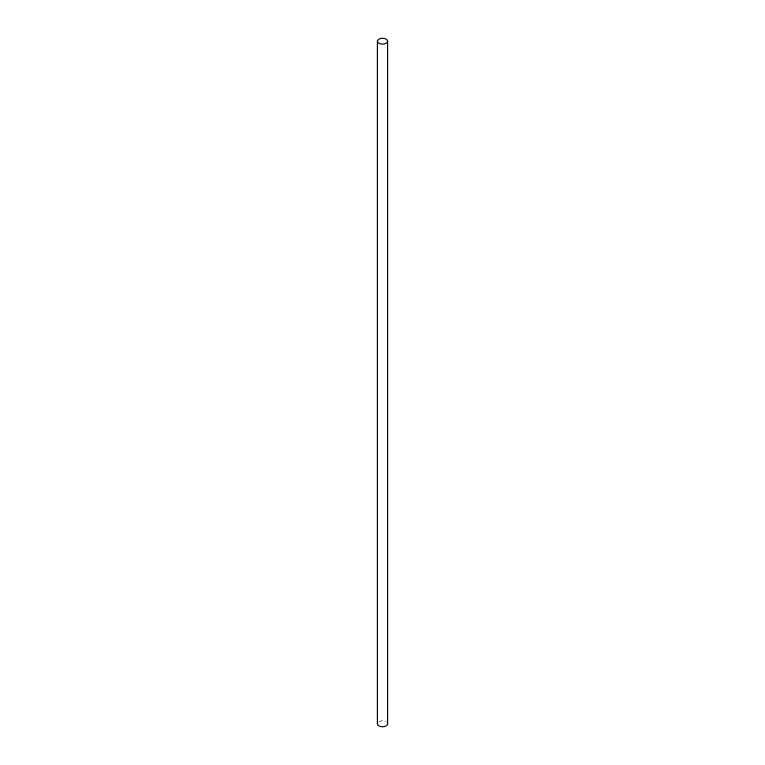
<?xml version="1.0" encoding="UTF-8"?>
<svg xmlns="http://www.w3.org/2000/svg" width="765" height="765" viewBox="0 0 765 765"><rect width="100%" height="100%" fill="white"/><g stroke="black" fill="none" stroke-linecap="round" stroke-linejoin="round"><path stroke-width="0.57" stroke-dasharray="3.83 2.87" d="M378.895 721.73A5.097 2.945 0 0 1 386.105 721.73"/><path stroke-width="1.15" d="M387.597 41.195A5.097 2.945 0 0 1 379.947 43.739A5.097 2.945 0 0 1 379.947 38.642A5.097 2.945 0 0 1 387.597 41.195L387.597 723.805M377.403 41.195L377.403 723.805M387.425 723.049A5.097 2.945 0 0 1 382.5 726.75A5.097 2.945 0 0 1 377.575 723.049"/></g></svg>
